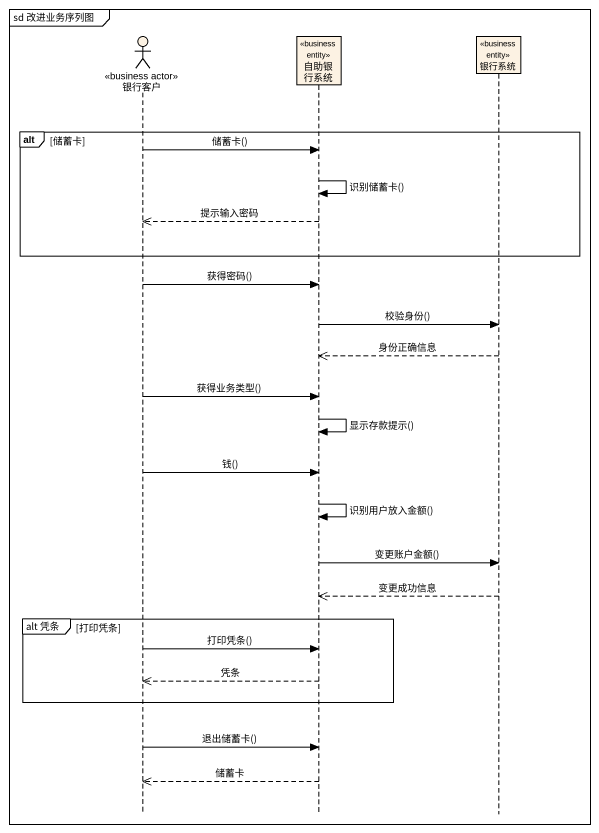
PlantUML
@startuml
mainframe sd 改进业务序列图
hide footbox
actor 银行客户 <<business actor>> #FCF2E3
participant 自助银行系统 <<business entity>> #FCF2E3
participant 银行系统 <<business entity>> #FCF2E3

alt 储蓄卡
  银行客户 -> 自助银行系统 : 储蓄卡()
  自助银行系统 -> 自助银行系统 : 识别储蓄卡()
  自助银行系统 -->> 银行客户 : 提示输入密码
end
银行客户 -> 自助银行系统 : 获得密码()
自助银行系统 -> 银行系统 : 校验身份()
银行系统 -->> 自助银行系统 : 身份正确信息
银行客户 -> 自助银行系统 : 获得业务类型()
自助银行系统 -> 自助银行系统 : 显示存款提示()
银行客户 -> 自助银行系统 : 钱()
自助银行系统 -> 自助银行系统 : 识别用户放入金额()
自助银行系统 -> 银行系统 : 变更账户金额()
银行系统 -->> 自助银行系统 : 变更成功信息
group alt 凭条 [打印凭条]
  银行客户 -> 自助银行系统 : 打印凭条()
  自助银行系统 -->> 银行客户 : 凭条
end
银行客户 -> 自助银行系统 : 退出储蓄卡()
自助银行系统 -->> 银行客户 : 储蓄卡
@enduml
